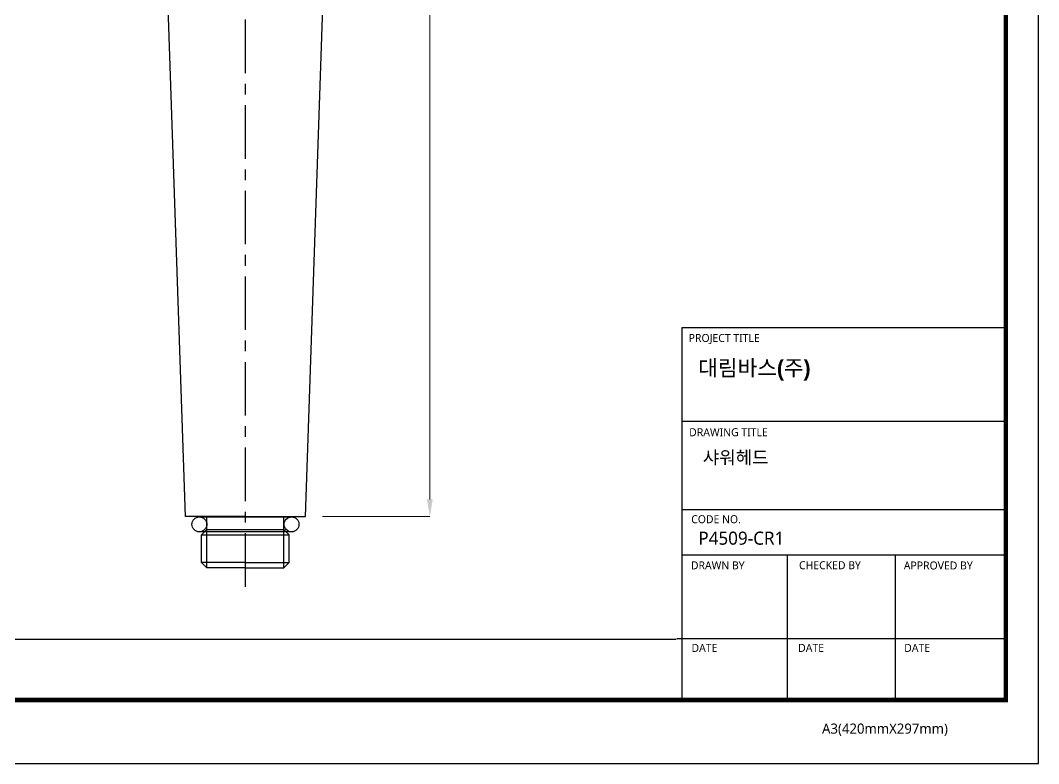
# Model space of a CAD drawing. Extents: x 0 to 1239, y 0 to 509.
# Drawn here: x 235.9 to 473.9, y 0 to 173.6 of the extents above; entities that cross this region are included whole.
import ezdxf

# ---------------------------------------------------------------- set-up
doc = ezdxf.new("R2010")
doc.units = 0
doc.header["$LTSCALE"] = 10
doc.header["$MEASUREMENT"] = 0
doc.header["$PDMODE"] = 3
doc.header["$PDSIZE"] = -10
doc.linetypes.add('CENTER', pattern=[2, 1.25, -0.25, 0.25, -0.25])
doc.layers.get('0').update_dxf_attribs({"linetype": 'CONTINUOUS'})
doc.layers.get('DEFPOINTS').update_dxf_attribs({"linetype": 'CONTINUOUS'})
doc.styles.add('Daelim Dimension', font='')
doc.styles.get('Daelim Dimension').set_extended_font_data('NanumGothic')
doc.dimstyles.new('DEFAULT', dxfattribs={"dimscale": 2, "dimtxt": 2, "dimasz": 2, "dimexe": 0, "dimexo": 2, "dimgap": 1, "dimtad": 1, "dimdec": 1, "dimzin": 9, "dimdsep": 46, "dimtxsty": 'Daelim Dimension', "dimcen": 0.5, "dimclrd": 252, "dimclre": 252, "dimclrt": 3, "dimadec": 1, "dimazin": 0, "dimtfac": 1, "dimtdec": 1, "dimtix": 1, "dimtmove": 0, "dimatfit": 3, "dimfxl": 1, "dimtolj": 1, "dimtzin": 1, "dimlwd": 9, "dimlwe": 9, "dimarcsym": 0})

# ---------------------------------------------------------------- blocks, each defined once
blk = doc.blocks.new('*D5')
at = {"color": 5, "lineweight": 9, "ltscale": 0.5, "transparency": 16777216}
for p, q in [((260.75, 304.25), (331.61, 304.25)), ((331.61, 300.25), (331.61, 61.71)), ((306.51, 57.71), (331.61, 57.71))]:
    blk.add_line(p, q, dxfattribs=at)
at = {"color": 5, "ltscale": 0.5, "transparency": 16777216}
for points in [[(330.95, 300.25), (332.28, 300.25), (331.61, 304.25)], [(330.95, 61.71), (332.28, 61.71), (331.61, 57.71)]]:
    blk.add_solid(points, dxfattribs=at)
at = {"layer": 'DEFPOINTS', "color": 0, "ltscale": 0.5, "transparency": 16777216}
for p in [(256.75, 304.25), (302.51, 57.71), (331.61, 57.71)]:
    blk.add_point(p, dxfattribs=at)
at = {"color": 7, "ltscale": 0.5, "transparency": 16777216, "insert": (326.38, 180.98), "char_height": 6, "attachment_point": 5, "rotation": 90, "style": 'Daelim Dimension'}
blk.add_mtext('\\A1;124', dxfattribs=at)
blk = doc.blocks.new('*D6')
at = {"color": 5, "lineweight": 9, "ltscale": 0.5, "transparency": 16777216}
blk.add_line((236.96, 254.17), (206.81, 246.1), dxfattribs=at)
blk.add_arc((288.51, 267.99), 84.58, 197.7091, 267.2901, dxfattribs=at)
at = {"color": 5, "ltscale": 0.5, "transparency": 16777216}
for points in [[(207.3, 242.07), (208.58, 242.45), (206.81, 246.1)], [(284.53, 184.17), (284.5, 182.83), (288.51, 183.41)]]:
    blk.add_solid(points, dxfattribs=at)
at = {"layer": 'DEFPOINTS', "color": 0, "ltscale": 0.5, "transparency": 16777216}
for p in [(289.97, 268.38), (240.83, 255.21), (288.51, 217.99), (252.77, 191.33), (288.51, 41.32)]:
    blk.add_point(p, dxfattribs=at)
at = {"color": 7, "ltscale": 0.5, "transparency": 16777216, "insert": (235.75, 208.72), "char_height": 6, "attachment_point": 5, "rotation": 318.3253, "style": 'Daelim Dimension'}
blk.add_mtext('\\A1;75°', dxfattribs=at)

msp = doc.modelspace()

# ---------------------------------------------------------------- linework, layer by layer
at = {"color": 1, "linetype": 'CENTER'}
msp.add_line((288.51, 41.32), (288.51, 217.99), dxfattribs=at)
for p, q in [((274.51, 57.71), (270.26, 181.71)), ((302.51, 57.71), (306.76, 181.71)), ((288.51, 57.71), (274.51, 57.71)), ((277.74, 57.63), (299.28, 57.63)), ((279.51, 54.71), (279.51, 57.71)), ((288.51, 57.71), (302.51, 57.71)), ((297.51, 54.71), (297.51, 57.71)), ((299.28, 54.15), (277.74, 54.15)), ((278.26, 53.46), (279.51, 54.71)), ((278.26, 53.46), (298.76, 53.46)), ((278.26, 46.96), (278.26, 53.46)), ((279.51, 54.71), (297.51, 54.71)), ((279.51, 45.71), (279.51, 54.71)), ((297.51, 45.71), (297.51, 54.71)), ((298.76, 53.46), (297.51, 54.71)), ((298.76, 46.96), (298.76, 53.46)), ((288.51, 46.96), (278.26, 46.96)), ((278.26, 46.96), (279.51, 45.71)), ((288.51, 45.71), (279.51, 45.71)), ((288.51, 46.96), (298.76, 46.96)), ((288.51, 45.71), (297.51, 45.71)), ((297.51, 45.71), (298.76, 46.96))]:
    msp.add_line(p, q)
at = {"color": 5, "ltscale": 40}
for p, q in [((466.26, 101.79), (390.52, 101.79)), ((466.26, 79.9), (390.52, 79.9)), ((466.26, 79.9), (390.52, 79.9)), ((466.26, 59.3), (390.52, 59.3)), ((466.26, 59.3), (390.52, 59.3)), ((466.26, 48.68), (390.52, 48.68)), ((466.26, 48.68), (390.52, 48.68)), ((415.12, 48.68), (415.12, 14.87)), ((440.37, 48.68), (440.37, 14.87)), ((466.26, 29.15), (389.32, 29.15)), ((466.26, 29.15), (391.11, 29.15)), ((466.26, 14.87), (401.35, 14.87))]:
    msp.add_line(p, q, dxfattribs=at)
at = {"color": 5, "ltscale": 0.5}
msp.add_line((390.52, 101.79), (390.52, 14.41), dxfattribs=at)
at = {"color": 5}
msp.add_line((7.62, 29.1), (389.23, 29.1), dxfattribs=at)
at = {"ltscale": 0.5}
msp.add_lwpolyline([(0, 0), (473.93, 0), (473.93, 347.26), (0, 347.26)], close=True, dxfattribs=at)
at = {"color": 5, "linetype": 'ByBlock', "lineweight": 200, "const_width": 1.09}
msp.add_lwpolyline([(7.62, 14.87), (466.26, 14.87), (466.26, 339.19), (7.62, 339.19)], close=True, dxfattribs=at)
for centre in [(277.74, 55.89), (299.28, 55.89)]:
    msp.add_circle(centre, 1.74)

# ---------------------------------------------------------------- texts
at = {"color": 5, "ltscale": 40, "style": 'Daelim Dimension'}
for s, height, p in [('PROJECT TITLE', 1.8702, (392.12, 98.5)), ('DRAWING TITLE', 1.8702, (392.24, 76.48)), ('CODE NO.', 1.87, (392.71, 56.16)), ('DRAWN BY', 1.87, (392.64, 45.38)), ('CHECKED BY', 1.87, (417.91, 45.41)), ('APPROVED BY', 1.8702, (442.41, 45.35)), ('DATE', 1.87, (392.78, 26.1)), ('DATE', 1.87, (417.71, 26.1)), ('DATE', 1.87, (442.5, 26.1)), ('A3(420mmX297mm)', 2.3604, (423.3, 7))]:
    msp.add_text(s, height=height, dxfattribs=at).set_placement(p)
at = {"attachment_point": 1, "style": 'Daelim Dimension'}
for s, insert, char_height, width in [('{\\fPretendard Variable SemiBold|b0|i0|c129|p2;\\C7;대림바스(주)}', (394.35, 94.27), 3.6662, 58.9243), (' 샤워헤드', (394.38, 73.05), 3.061, 51.5068), ('P4509-CR1', (394.38, 54.2), 3.061, 51.5068)]:
    msp.add_mtext(s, dxfattribs=dict(at, insert=insert, char_height=char_height, width=width))

# ---------------------------------------------------------------- dimensions: what is measured, and where the dimension line sits
at = {"color": 5, "ltscale": 0.5}
dim = msp.add_linear_dim(base=(331.61, 57.71), p1=(256.75, 304.25), p2=(302.51, 57.71), angle=90, text='124', dimstyle='DEFAULT', override={"dimtxt": 3, "dimclrd": 5, "dimclre": 5, "dimclrt": 7}, dxfattribs=at)
dim.commit()
dim.dimension.update_dxf_attribs({"geometry": '*D5', "text_midpoint": (331.61, 180.98), "dimtype": 160})
dim = msp.add_angular_dim_2l(base=(252.77, 191.33), line1=((288.51, 41.32), (288.51, 217.99)), line2=((240.83, 255.21), (289.97, 268.38)), dimstyle='DEFAULT', override={"dimtxt": 3, "dimclrd": 5, "dimclre": 5, "dimclrt": 7, "dimadec": 0}, dxfattribs=at)
dim.commit()
dim.dimension.update_dxf_attribs({"geometry": '*D6', "text_midpoint": (232.28, 204.81), "dimtype": 162})

doc.saveas('drawing.dxf')
